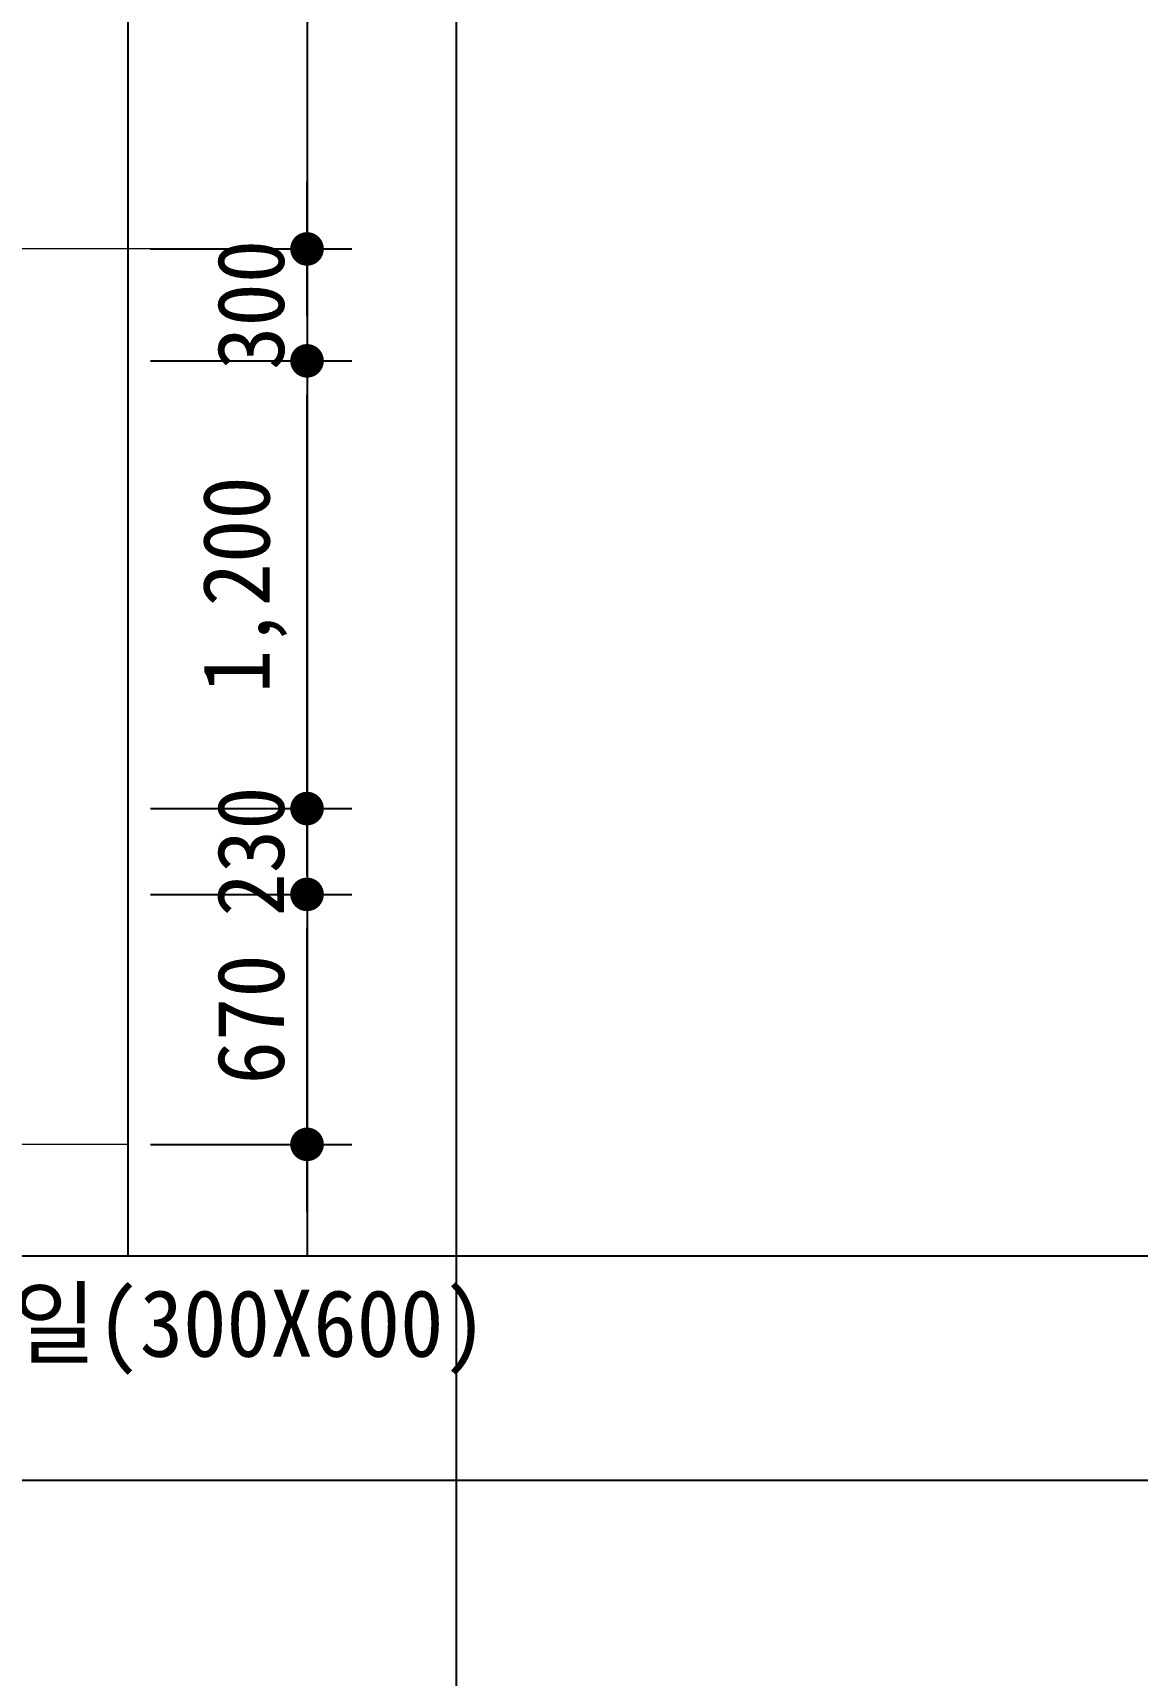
# Model space of a CAD drawing. Header units: millimetres. Extents: x -423835 to -174325, y -1379898 to -1311126.
# Drawn here: x -392147 to -389186, y -1363255 to -1358853 of the extents above; entities that cross this region are included whole.
import ezdxf
from ezdxf.enums import TextEntityAlignment as Align

# ---------------------------------------------------------------- set-up
doc = ezdxf.new("R2010")
doc.units = ezdxf.units.MM
doc.header["$LTSCALE"] = 100
doc.header["$MEASUREMENT"] = 0
doc.header["$PDSIZE"] = -10
doc.layers.get('0').update_dxf_attribs({"linetype": 'CONTINUOUS'})
doc.layers.get('Defpoints').update_dxf_attribs({"color": 153, "linetype": 'CONTINUOUS'})
doc.layers.add('A-DIMS', color=7, linetype='CONTINUOUS')
doc.layers.add('A-MKXS-TEXT1', color=3, linetype='CONTINUOUS', lineweight=25)
doc.layers.add('A-XXXX-FIN2', color=6, linetype='CONTINUOUS', lineweight=20)
doc.layers.add('A-XXXX-NPLT', color=144, linetype='CONTINUOUS', lineweight=0, plot=False)
doc.styles.add('HY울릉도L', font='')
doc.styles.add('돋움체', font='')
doc.styles.get('HY울릉도L').set_extended_font_data('HYwulM')
doc.styles.get('돋움체').set_extended_font_data('DotumChe')
doc.dimstyles.new('CDIM', dxfattribs={"dimtxt": 3, "dimasz": 1.5, "dimexe": 2, "dimexo": 1, "dimgap": 1, "dimtad": 1, "dimdec": 0, "dimrnd": 0.5, "dimzin": 0, "dimdsep": 32, "dimlunit": 6, "dimtxsty": 'HY울릉도L', "dimblk1": '_CIDOT', "dimblk2": '_CIDOT', "dimsah": 1, "dimcen": 5.5, "dimclrd": 2, "dimclre": 2, "dimclrt": 7, "dimadec": 0, "dimazin": 0, "dimtfac": 1, "dimtdec": 0, "dimtix": 1, "dimtmove": 2, "dimatfit": 1, "dimldrblk": '_CIDOT', "dimfxl": 1, "dimtolj": 1, "dimtzin": 0, "dimlwd": -1, "dimarcsym": 0})

# ---------------------------------------------------------------- blocks, each defined once
blk = doc.blocks.new('_CIDOT')
at = {"color": 0, "linetype": 'ByBlock'}
blk.add_line((2, 0), (-1, 0), dxfattribs=at)
at = {"color": 0, "linetype": 'ByBlock', "const_width": 0.5}
blk.add_lwpolyline([(-0.25, 0, 1), (0.25, 0, 1)], format="xyb", close=True, dxfattribs=at)
blk = doc.blocks.new('*D406')
at = {"layer": 'A-DIMS', "lineweight": -2, "transparency": 16777216}
for p, q in [((-391831.7, -1361162.1), (-391291.7, -1361162.1)), ((-391831.7, -1361832.1), (-391291.7, -1361832.1))]:
    blk.add_line(p, q, dxfattribs=at)
at = {"layer": 'A-DIMS', "transparency": 16777216}
blk.add_line((-391411.7, -1361742.1), (-391411.7, -1361252.1), dxfattribs=at)
at = {"layer": 'Defpoints', "color": 0, "transparency": 16777216}
for p in [(-391891.7, -1361162.1), (-391411.7, -1361162.1), (-391891.7, -1361832.1)]:
    blk.add_point(p, dxfattribs=at)
at = {"layer": 'A-DIMS', "transparency": 16777216, "xscale": 90, "yscale": 90, "zscale": 90}
for p, rotation in [((-391411.7, -1361162.1), 90), ((-391411.7, -1361832.1), 270)]:
    blk.add_blockref('_CIDOT', p, dxfattribs=dict(at, rotation=rotation))
at = {"layer": 'A-DIMS', "color": 3, "transparency": 16777216, "insert": (-391561.8, -1361497.1), "char_height": 180, "attachment_point": 5, "rotation": 90, "style": '돋움체'}
blk.add_mtext('\\A1;670', dxfattribs=at)
blk = doc.blocks.new('*D407')
at = {"layer": 'A-DIMS', "lineweight": -2, "transparency": 16777216}
for p, q in [((-391831.7, -1359732.1), (-391291.7, -1359732.1)), ((-391831.7, -1360932.1), (-391291.7, -1360932.1))]:
    blk.add_line(p, q, dxfattribs=at)
at = {"layer": 'A-DIMS', "transparency": 16777216}
blk.add_line((-391411.7, -1360842.1), (-391411.7, -1359822.1), dxfattribs=at)
at = {"layer": 'Defpoints', "color": 0, "transparency": 16777216}
for p in [(-391891.7, -1359732.1), (-391411.7, -1359732.1), (-391891.7, -1360932.1)]:
    blk.add_point(p, dxfattribs=at)
at = {"layer": 'A-DIMS', "transparency": 16777216, "xscale": 90, "yscale": 90, "zscale": 90}
for p, rotation in [((-391411.7, -1359732.1), 90), ((-391411.7, -1360932.1), 270)]:
    blk.add_blockref('_CIDOT', p, dxfattribs=dict(at, rotation=rotation))
at = {"layer": 'A-DIMS', "color": 3, "transparency": 16777216, "insert": (-391578.8, -1360332.1), "char_height": 180, "attachment_point": 5, "rotation": 90, "style": '돋움체'}
blk.add_mtext('\\A1;1,200', dxfattribs=at)
blk = doc.blocks.new('*D411')
at = {"layer": 'A-DIMS', "transparency": 16777216}
for p, q in [((-391411.7, -1359342.1), (-391411.7, -1359252.1)), ((-391411.7, -1359432.1), (-391411.7, -1359732.1)), ((-391411.7, -1359822.1), (-391411.7, -1359912.1))]:
    blk.add_line(p, q, dxfattribs=at)
at = {"layer": 'A-DIMS', "lineweight": -2, "transparency": 16777216}
for p, q in [((-391831.7, -1359432.1), (-391291.7, -1359432.1)), ((-391831.7, -1359732.1), (-391291.7, -1359732.1))]:
    blk.add_line(p, q, dxfattribs=at)
at = {"layer": 'Defpoints', "color": 0, "transparency": 16777216}
for p in [(-391891.7, -1359432.1), (-391891.7, -1359732.1), (-391411.7, -1359732.1)]:
    blk.add_point(p, dxfattribs=at)
at = {"layer": 'A-DIMS', "transparency": 16777216, "xscale": 90, "yscale": 90, "zscale": 90}
for p, rotation in [((-391411.7, -1359432.1), 270), ((-391411.7, -1359732.1), 90)]:
    blk.add_blockref('_CIDOT', p, dxfattribs=dict(at, rotation=rotation))
at = {"layer": 'A-DIMS', "color": 3, "transparency": 16777216, "insert": (-391561.8, -1359582.1), "char_height": 180, "attachment_point": 5, "rotation": 90, "style": '돋움체'}
blk.add_mtext('\\A1;300', dxfattribs=at)
blk = doc.blocks.new('*D412')
at = {"layer": 'A-DIMS', "transparency": 16777216}
for p, q in [((-391411.7, -1360842.1), (-391411.7, -1360752.1)), ((-391411.7, -1360932.1), (-391411.7, -1361162.1)), ((-391411.7, -1361252.1), (-391411.7, -1361342.1))]:
    blk.add_line(p, q, dxfattribs=at)
at = {"layer": 'A-DIMS', "lineweight": -2, "transparency": 16777216}
for p, q in [((-391831.7, -1360932.1), (-391291.7, -1360932.1)), ((-391831.7, -1361162.1), (-391291.7, -1361162.1))]:
    blk.add_line(p, q, dxfattribs=at)
at = {"layer": 'Defpoints', "color": 0, "transparency": 16777216}
for p in [(-391891.7, -1360932.1), (-391891.7, -1361162.1), (-391411.7, -1361162.1)]:
    blk.add_point(p, dxfattribs=at)
at = {"layer": 'A-DIMS', "transparency": 16777216, "xscale": 90, "yscale": 90, "zscale": 90}
for p, rotation in [((-391411.7, -1360932.1), 270), ((-391411.7, -1361162.1), 90)]:
    blk.add_blockref('_CIDOT', p, dxfattribs=dict(at, rotation=rotation))
at = {"layer": 'A-DIMS', "color": 3, "transparency": 16777216, "insert": (-391561.8, -1361047.1), "char_height": 180, "attachment_point": 5, "rotation": 90, "style": '돋움체'}
blk.add_mtext('\\A1;230', dxfattribs=at)

msp = doc.modelspace()

# ---------------------------------------------------------------- linework, layer by layer
at = {"color": 3, "ltscale": 2}
for p, q in [((-391011.7, -1346766.1), (-391011.7, -1379898.1)), ((-423835.4, -1362732.1), (-379750.4, -1362732.1))]:
    msp.add_line(p, q, dxfattribs=at)
at = {"layer": 'A-XXXX-FIN2'}
msp.add_line((-391891.7, -1361832.1), (-400141.7, -1361832.1), dxfattribs=at)
at = {"layer": 'A-XXXX-NPLT'}
msp.add_line((-391721.7, -1359432.1), (-401071.7, -1359432.1), dxfattribs=at)
at = {"layer": 'Defpoints'}
for p, q in [((-391891.7, -1357114.3), (-391891.7, -1362132.1)), ((-391411.7, -1357114.3), (-391411.7, -1362132.1)), ((-380230.4, -1362132.1), (-423835.4, -1362132.1))]:
    msp.add_line(p, q, dxfattribs=at)

# ---------------------------------------------------------------- texts
at = {"layer": 'A-MKXS-TEXT1', "style": '돋움체'}
msp.add_text('THK7 도기질타일(300X600)', height=180, dxfattribs=at).set_placement((-393687.5, -1362311.5), align=Align.MIDDLE_LEFT)

# ---------------------------------------------------------------- dimensions: what is measured, and where the dimension line sits
at = {"layer": 'A-DIMS'}
for base, p1, p2, angle, picture, middle in [((-391411.7, -1359732.1), (-391891.7, -1359432.1), (-391891.7, -1359732.1), 270, '*D411', (-391561.8, -1359582.1)), ((-391411.7, -1359732.1), (-391891.7, -1360932.1), (-391891.7, -1359732.1), 90, '*D407', (-391578.8, -1360332.1)), ((-391411.7, -1361162.1), (-391891.7, -1360932.1), (-391891.7, -1361162.1), 270, '*D412', (-391561.8, -1361047.1)), ((-391411.7, -1361162.1), (-391891.7, -1361832.1), (-391891.7, -1361162.1), 90, '*D406', (-391561.8, -1361497.1))]:
    dim = msp.add_linear_dim(base=base, p1=p1, p2=p2, angle=angle, dimstyle='CDIM', override={"dimscale": 60, "dimtxsty": '돋움체', "dimclrd": 256, "dimclre": 256, "dimclrt": 3}, dxfattribs=at)
    dim.commit()
    dim.dimension.update_dxf_attribs({"geometry": picture, "text_midpoint": middle})

doc.saveas('drawing.dxf')
